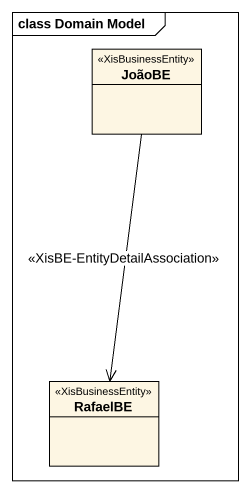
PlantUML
@startuml
mainframe class Domain Model
hide circle
hide empty members
class JoãoBE <<XisBusinessEntity>>
class RafaelBE <<XisBusinessEntity>>
JoãoBE --> RafaelBE : <<XisBE-EntityDetailAssociation>>
@enduml
